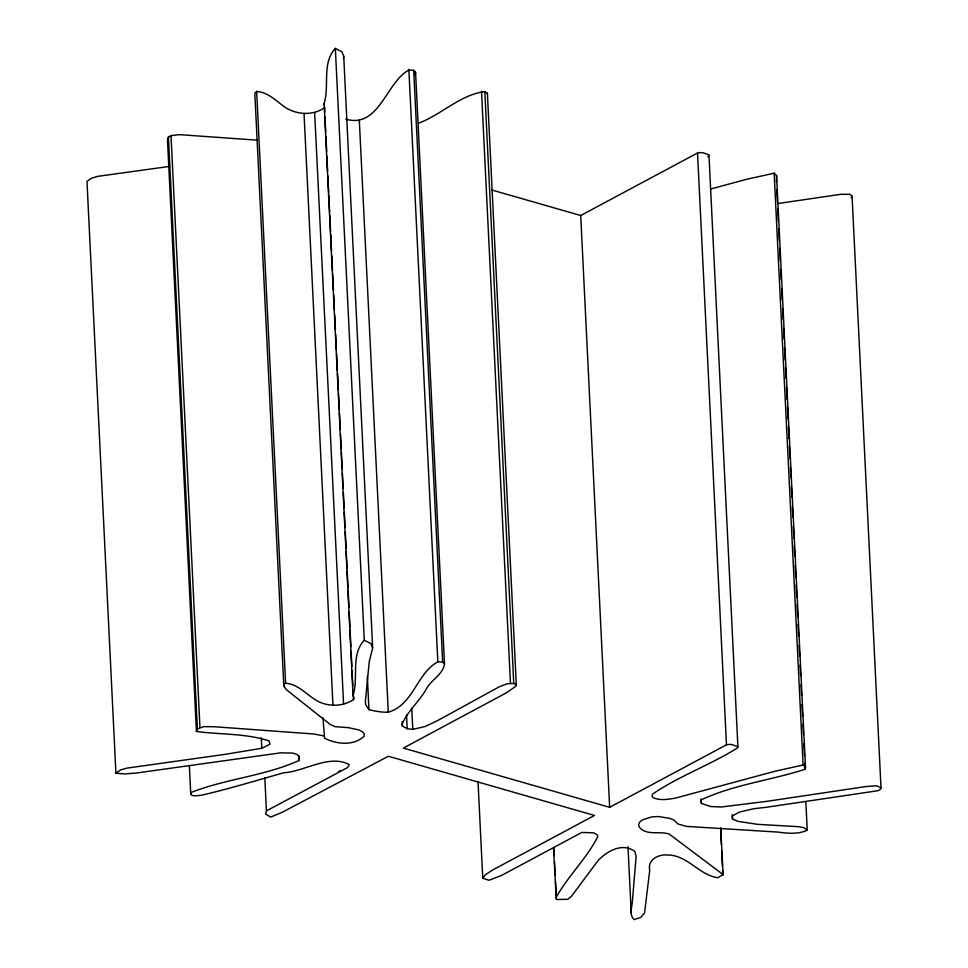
<?xml version="1.0" encoding="UTF-8"?>
<svg xmlns="http://www.w3.org/2000/svg" width="968" height="968" viewBox="0 0 968 968"><rect width="100%" height="100%" fill="white"/><g stroke="black" fill="none" stroke-linecap="round" stroke-linejoin="round"><path stroke-width="1.45" d="M720.785 827.761L723.072 874.564L717.724 877.746C698.751 874.939 687.268 854.611 667.061 855.01C657.974 854.2 647.277 860.007 649.734 870.329L644.567 912.957L640.695 917.458L634.137 919.6C628.668 914.603 632.37 906.399 632.503 900.034L636.121 856.305L634.827 851.404C622.388 842.329 607.178 850.957 597.97 860.685L571.314 896.525L567.671 899.32L556.346 899.514L553.502 848.016M322.949 717.808L324.582 738.209C336.453 744.283 353.719 746.195 364.113 736.212L364.258 733.877L362.456 731.76L358.995 729.945L348.323 727.646L334.964 726.653L330.003 724.318L286.516 689.809L283.818 686.203L284.035 684.63L285.596 683.226C298.313 684.11 306.602 694.782 316.947 700.771C328.237 707.003 342.672 706.785 353.477 699.598L354.106 698.267L353.066 695.472L324.123 103.649C329.689 85.595 321.594 63.053 335.339 48.4L341.898 51.74L343.713 56.144L372.656 647.955L369.244 661.737L365.359 701.449L365.662 704.644L368.953 709.677C375.281 711.19 381.731 712.472 388.277 712.182C413.457 704.934 416.627 673.377 437.839 661.822L442.642 662.088L444.506 663.927C442.908 674.865 431.002 679.766 426.283 689.083C419.35 701.485 407.685 710.911 402.107 724.137L402.398 726.121L407.201 728.71L412.791 729.364L425.242 726.46L437.572 720.603L499.294 686.796L506.736 683.856L513.754 683.408L516.319 684.92L515.932 686.215L506.216 692.906L403.353 748.082L609.659 807.324L726.472 744.803A6.389 2.565 -2.8 0 1 731.711 744.537L737.483 746.485L737.664 747.792C710.427 765.01 679.185 775.84 652.614 794.099L651.972 796.132L653.194 797.717C660.285 800.814 668.404 799.374 675.749 798.019L775.574 771.109L803.101 764.998L805.509 767.382L805.17 769.233C771.085 780.305 733.95 784.516 701.243 799.834L701.352 803.404L710.645 806.525L721.172 807.01L767.793 801.214L865.767 786.56L876.548 785.798L880.928 787.637L880.154 789.561L877.746 790.747L771.52 806.513A181.343 72.89 -2.8 0 0 766.305 807.264L753.515 808.776L740.29 811.862A16.867 6.776 -2.8 0 0 738.536 812.491L732.231 816.133L732.534 819.061L737.894 821.348L757.46 824.325L799.29 826.745L804.13 827.785L807.239 830.205C798.261 834.452 787.843 833.412 778.296 832.129L686.433 826.382L678.132 824.034L673.486 819.799L669.65 818.359L658.543 816.532L652.13 816.847L642.522 819.811L639.739 822.086L638.59 824.603L639.291 827.18C647.265 836.255 659.728 830.508 669.433 834.21L723.072 874.564M353.066 695.472C358.789 677.479 350.44 654.816 364.283 640.211L335.339 48.4M555.934 897.832C567.696 876.306 586.971 858.338 597.909 836.279L597.026 834.67L593.553 832.807L581.841 832.444L501.243 875.592L489.034 880.251L482.754 878.242L485.21 874.903L492.337 870.159L594.485 815.455L388.374 756.262L282.559 812.116L270.689 817.113L265.607 813.991L266.43 810.906L347.621 767.551L349.242 764.623C329.374 753.854 304.738 771.448 283.781 772.779C256.302 780.474 228.98 788.92 201.162 795.297C198.924 795.406 188.615 797.463 191.458 792.332C226.222 778.695 264.99 775.937 299.197 760.425L299.33 756.758L296.994 754.399L292.735 753.092L280.672 752.85L137.117 772.936L124.993 773.952L115.918 773.214L86.975 181.403L91.597 178.148L97.78 176.345L169.594 166.399M343.483 58.516L343.713 56.144M415.139 75.068L415.562 72.116L413.699 70.277L408.895 70.011C386.038 82.256 379.117 128.974 345.697 119.1M710.524 189.05L746.63 179.298L774.158 173.187L776.566 175.571L776.445 181.96M491.962 190.031L580.715 215.513L697.529 152.992A6.389 2.565 -2.8 0 1 702.768 152.726L708.54 154.674L708.975 155.291L707.802 156.792M257.44 140.191L179.758 134.661L171.009 135.581L168.432 137.129L167.476 139.622L196.419 731.433C220.559 734.748 245.678 733.26 269.031 740.883L269.999 744.174L261.796 748.276L225.459 754.29L126.723 768.156L120.54 769.959L115.918 773.214M196.419 731.433L197.387 728.94L168.432 137.129M777.994 203.534L840.865 194.29L849.759 194.302L851.985 195.826L851.211 197.75M324.752 112.312L324.764 107.291M324.534 107.787C311.514 116.62 293.582 114.599 281.688 104.774C274.21 98.942 266.587 92.105 256.653 91.415L255.092 92.819L254.874 94.392L283.818 686.203M197.387 728.94L203.824 726.629L214.255 726.738L313.814 733.998L323.844 735.922M418.624 123.226C441.36 114.647 460.466 94.598 484.811 91.597L487.461 93.642M338.57 771.484L340.312 770.564M364.283 640.211L370.841 643.551L372.656 647.955M324.123 103.649L324.413 105.258M852.082 196.456L881.025 788.267M776.566 175.571L805.509 767.382M776.82 189.498L777.401 201.586M777.776 209.124L778.369 221.212M778.732 228.751L779.325 240.838M779.7 248.377L780.281 260.465M780.728 269.515L781.249 280.091M781.684 289.142L782.205 299.717M782.652 308.768L783.16 319.343M783.608 328.394L784.128 338.969M784.564 348.02L785.157 360.096M785.532 367.646L786.04 378.222M786.488 387.273L787.081 399.361M787.444 406.899L788.037 418.987M788.412 426.525L788.993 438.613M789.368 446.151L789.961 458.239M790.396 467.29L790.916 477.865M791.364 486.916L791.872 497.491M792.32 506.542L792.84 517.118M793.276 526.168L793.869 538.244M794.244 545.795L794.752 556.37M795.2 565.421L795.793 577.497M796.156 585.047L796.749 597.123M797.124 604.673L797.717 616.749M798.08 624.3L798.673 636.375M799.108 645.438L799.629 656.014M800.076 665.064L800.596 675.64M801.032 684.691L801.552 695.266M801.988 704.317L802.581 716.393M802.956 723.943L803.476 734.518M803.912 743.569L804.505 755.645M804.868 763.195L805.17 769.233M805.836 801.516L807.239 830.205M774.158 173.187L803.101 764.998M708.975 155.291L737.918 747.102M732.316 814.536L732.534 819.061M697.529 152.992L726.472 744.803M720.64 829.854L721.378 844.955M721.68 850.993L722.418 866.094M722.636 870.619L722.854 875.145M701.135 798.878L701.352 803.404M627.99 846.746L631.233 913.175M580.715 215.513L609.659 807.324M553.841 848.186L554.204 855.736M554.507 861.774L555.172 875.362M555.463 881.4L556.128 894.989M487.376 93.109L516.319 684.92M484.811 91.597L513.754 683.408M481.519 91.355L510.463 683.166M478.035 781.612L482.754 878.242M415.562 72.116L444.506 663.927M413.699 70.277L442.642 662.088M408.895 70.011L437.839 661.822M411.751 708.225L412.791 729.364M406.536 715.122L407.201 728.71M402.168 721.596L402.398 726.121M359.322 120.359L388.277 712.182M367.332 676.463L368.953 709.677M324.97 116.85L325.708 131.938M325.938 136.476L326.676 151.565M326.894 156.102L327.632 171.191M327.849 175.728L328.672 192.329M328.817 195.354L329.628 211.956M329.773 214.981L330.584 231.582M330.729 234.607L331.54 251.208M331.77 255.746L332.508 270.834M332.653 273.859L333.464 290.461M333.682 294.998L334.42 310.087M334.65 314.624L335.388 329.713M335.606 334.25L336.344 349.339M336.561 353.877L337.384 370.478M337.529 373.503L338.34 390.104M338.485 393.129L339.296 409.73M339.441 412.755L340.264 429.356M340.482 433.882L341.22 448.983M341.365 452.008L342.176 468.609M342.406 473.134L343.144 488.235M343.362 492.76L344.1 507.861M344.318 512.399L345.056 527.487M345.286 532.025L346.096 548.626M346.241 551.651L347.052 568.252M347.197 571.277L348.008 587.879M348.165 590.904L348.976 607.505M349.194 612.03L349.932 627.131M350.077 630.156L350.888 646.757M351.118 651.283L351.856 666.383M352.074 670.909L352.812 686.01M353.03 690.535L353.477 699.598M314.648 112.542L343.592 704.353M304.025 113.546L332.968 705.357M298.967 755.887L299.197 760.425M256.653 91.415L285.596 683.226M264.808 777.691L266.43 810.906M261.275 737.701L261.796 748.276M171.009 135.581L199.952 727.391M189.353 765.482L190.756 794.159"/></g></svg>
